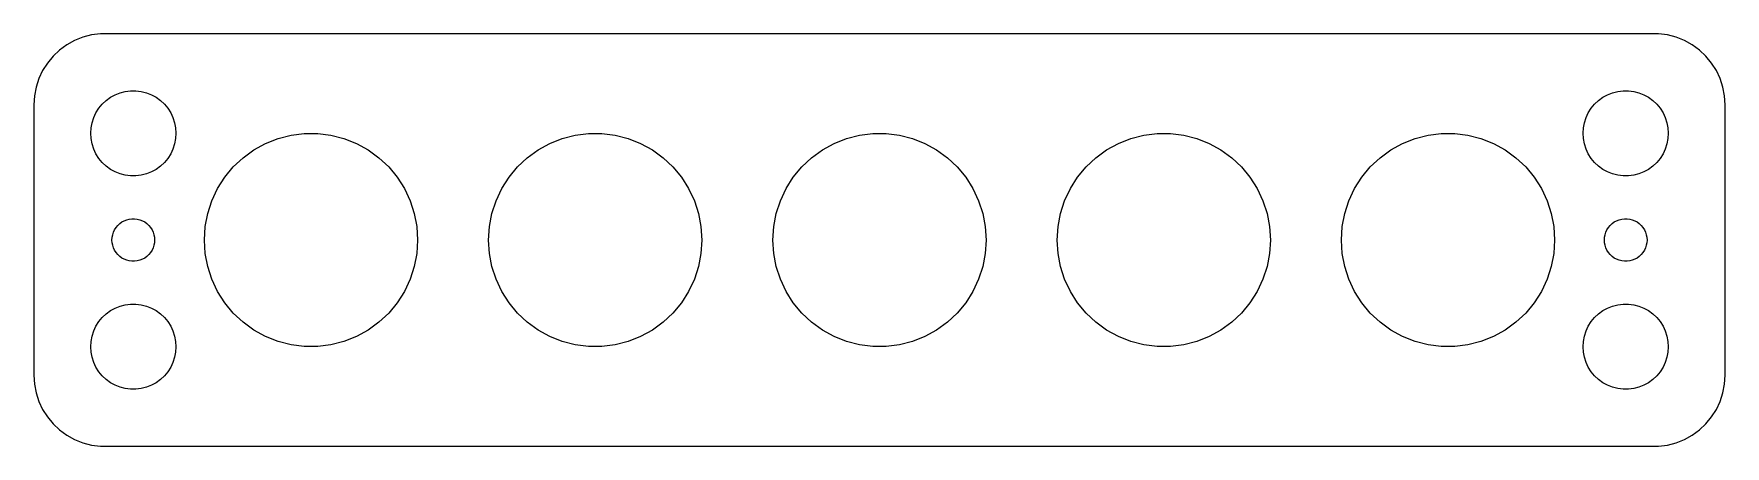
# Model space of a CAD drawing. Header units: metres. Extents: x -60 to 60, y -14 to 14.
import ezdxf

# ---------------------------------------------------------------- set-up
doc = ezdxf.new("R2010")
doc.units = ezdxf.units.M

msp = doc.modelspace()

# ---------------------------------------------------------------- linework, layer by layer
for p, q in [((-55.4369, 14.4114), (-56.0451, 14.2553)), ((-54.8139, 14.4901), (-55.4369, 14.4114)), ((54.8139, 14.4901), (-54.8139, 14.4901)), ((55.4369, 14.4114), (54.8139, 14.4901)), ((56.0451, 14.2553), (55.4369, 14.4114)), ((-57.6871, 13.3526), (-58.1448, 12.9227)), ((-57.1791, 13.7216), (-57.6871, 13.3526)), ((-56.6289, 14.0241), (-57.1791, 13.7216)), ((-56.0451, 14.2553), (-56.6289, 14.0241)), ((56.6289, 14.0241), (56.0451, 14.2553)), ((57.1791, 13.7216), (56.6289, 14.0241)), ((57.6871, 13.3526), (57.1791, 13.7216)), ((58.1448, 12.9227), (57.6871, 13.3526)), ((-58.8815, 11.9088), (-59.1489, 11.3406)), ((-58.5451, 12.4389), (-58.8815, 11.9088)), ((-58.1448, 12.9227), (-58.5451, 12.4389)), ((58.5451, 12.4389), (58.1448, 12.9227)), ((58.8815, 11.9088), (58.5451, 12.4389)), ((59.1489, 11.3406), (58.8815, 11.9088)), ((-59.3429, 10.7434), (-59.4606, 10.1267)), ((-59.1489, 11.3406), (-59.3429, 10.7434)), ((59.3429, 10.7434), (59.1489, 11.3406)), ((59.4606, 10.1267), (59.3429, 10.7434)), ((-59.4606, 10.1267), (-59.5, 9.5)), ((-54.927, 9.26335), (-54.6869, 9.55363)), ((-54.6869, 9.55363), (-54.4123, 9.81154)), ((-54.4123, 9.81154), (-54.1075, 10.033)), ((-54.1075, 10.033), (-53.7773, 10.2145)), ((-53.7773, 10.2145), (-53.427, 10.3532)), ((-53.427, 10.3532), (-53.0621, 10.4469)), ((-53.0621, 10.4469), (-52.6884, 10.4941)), ((-52.6884, 10.4941), (-52.3116, 10.4941)), ((-52.3116, 10.4941), (-51.9379, 10.4469)), ((-51.9379, 10.4469), (-51.5729, 10.3532)), ((-51.5729, 10.3532), (-51.2227, 10.2145)), ((-51.2227, 10.2145), (-50.8925, 10.033)), ((-50.8925, 10.033), (-50.5877, 9.81154)), ((-50.5877, 9.81154), (-50.3131, 9.55363)), ((-50.3131, 9.55363), (-50.0729, 9.26335)), ((50.0729, 9.26335), (50.3131, 9.55363)), ((50.3131, 9.55363), (50.5877, 9.81154)), ((50.5877, 9.81154), (50.8925, 10.033)), ((50.8925, 10.033), (51.2227, 10.2145)), ((51.2227, 10.2145), (51.5729, 10.3532)), ((51.5729, 10.3532), (51.9379, 10.4469)), ((51.9379, 10.4469), (52.3116, 10.4941)), ((52.3116, 10.4941), (52.6884, 10.4941)), ((52.6884, 10.4941), (53.0621, 10.4469)), ((53.0621, 10.4469), (53.427, 10.3532)), ((53.427, 10.3532), (53.7773, 10.2145)), ((53.7773, 10.2145), (54.1075, 10.033)), ((54.1075, 10.033), (54.4123, 9.81154)), ((54.4123, 9.81154), (54.6869, 9.55363)), ((54.6869, 9.55363), (54.927, 9.26335)), ((59.5, 9.5), (59.4606, 10.1267)), ((-59.5, 9.5), (-59.5, -9.5)), ((-55.4057, 8.24606), (-55.2893, 8.60437)), ((-55.2893, 8.60437), (-55.1289, 8.94525)), ((-55.1289, 8.94525), (-54.927, 9.26335)), ((-50.0729, 9.26335), (-49.8711, 8.94525)), ((-49.8711, 8.94525), (-49.7107, 8.60437)), ((-49.7107, 8.60437), (-49.5942, 8.24606)), ((49.5942, 8.24606), (49.7107, 8.60437)), ((49.7107, 8.60437), (49.8711, 8.94525)), ((49.8711, 8.94525), (50.0729, 9.26335)), ((54.927, 9.26335), (55.1289, 8.94525)), ((55.1289, 8.94525), (55.2893, 8.60437)), ((55.2893, 8.60437), (55.4057, 8.24606)), ((59.5, -9.5), (59.5, 9.5)), ((-55.5, 7.5), (-55.4763, 7.87599)), ((-55.4763, 7.12399), (-55.5, 7.5)), ((-55.4763, 7.87599), (-55.4057, 8.24606)), ((-49.5942, 8.24606), (-49.5237, 7.87599)), ((-49.5237, 7.87599), (-49.5, 7.5)), ((-49.5, 7.5), (-49.5237, 7.12399)), ((-42.3176, 7.13292), (-41.4053, 7.36714)), ((-41.4053, 7.36714), (-40.4709, 7.4852)), ((-40.4709, 7.4852), (-39.5291, 7.4852)), ((-39.5291, 7.4852), (-38.5946, 7.36714)), ((-38.5946, 7.36714), (-37.6824, 7.13292)), ((-22.3176, 7.13292), (-21.4053, 7.36714)), ((-21.4053, 7.36714), (-20.4709, 7.4852)), ((-20.4709, 7.4852), (-19.5291, 7.4852)), ((-19.5291, 7.4852), (-18.5946, 7.36714)), ((-18.5946, 7.36714), (-17.6824, 7.13292)), ((-2.31763, 7.13292), (-1.40535, 7.36714)), ((-1.40535, 7.36714), (-0.470917, 7.4852)), ((-0.470917, 7.4852), (0.470917, 7.4852)), ((0.470917, 7.4852), (1.40535, 7.36714)), ((1.40535, 7.36714), (2.31763, 7.13292)), ((17.6824, 7.13292), (18.5946, 7.36714)), ((18.5946, 7.36714), (19.5291, 7.4852)), ((19.5291, 7.4852), (20.4709, 7.4852)), ((20.4709, 7.4852), (21.4053, 7.36714)), ((21.4053, 7.36714), (22.3176, 7.13292)), ((37.6824, 7.13292), (38.5946, 7.36714)), ((38.5946, 7.36714), (39.5291, 7.4852)), ((39.5291, 7.4852), (40.4709, 7.4852)), ((40.4709, 7.4852), (41.4053, 7.36714)), ((41.4053, 7.36714), (42.3176, 7.13292)), ((49.5, 7.5), (49.5237, 7.87599)), ((49.5237, 7.12399), (49.5, 7.5)), ((49.5237, 7.87599), (49.5942, 8.24606)), ((55.4057, 8.24606), (55.4763, 7.87599)), ((55.4763, 7.87599), (55.5, 7.5)), ((55.5, 7.5), (55.4763, 7.12399)), ((-55.4057, 6.75392), (-55.4763, 7.12399)), ((-55.2893, 6.39561), (-55.4057, 6.75392)), ((-55.1289, 6.05473), (-55.2893, 6.39561)), ((-54.927, 5.73663), (-55.1289, 6.05473)), ((-49.8711, 6.05473), (-50.0729, 5.73663)), ((-49.7107, 6.39561), (-49.8711, 6.05473)), ((-49.5942, 6.75392), (-49.7107, 6.39561)), ((-49.5237, 7.12399), (-49.5942, 6.75392)), ((-44.7807, 5.77884), (-44.0187, 6.33246)), ((-44.0187, 6.33246), (-43.1933, 6.78619)), ((-43.1933, 6.78619), (-42.3176, 7.13292)), ((-37.6824, 7.13292), (-36.8067, 6.78619)), ((-36.8067, 6.78619), (-35.9813, 6.33246)), ((-35.9813, 6.33246), (-35.2193, 5.77884)), ((-24.7807, 5.77884), (-24.0187, 6.33246)), ((-24.0187, 6.33246), (-23.1933, 6.78619)), ((-23.1933, 6.78619), (-22.3176, 7.13292)), ((-17.6824, 7.13292), (-16.8067, 6.78619)), ((-16.8067, 6.78619), (-15.9813, 6.33246)), ((-15.9813, 6.33246), (-15.2193, 5.77884)), ((-4.78067, 5.77884), (-4.01869, 6.33246)), ((-4.01869, 6.33246), (-3.19334, 6.78619)), ((-3.19334, 6.78619), (-2.31763, 7.13292)), ((2.31763, 7.13292), (3.19334, 6.78619)), ((3.19334, 6.78619), (4.01869, 6.33246)), ((4.01869, 6.33246), (4.78067, 5.77884)), ((15.2193, 5.77884), (15.9813, 6.33246)), ((15.9813, 6.33246), (16.8067, 6.78619)), ((16.8067, 6.78619), (17.6824, 7.13292)), ((22.3176, 7.13292), (23.1933, 6.78619)), ((23.1933, 6.78619), (24.0187, 6.33246)), ((24.0187, 6.33246), (24.7807, 5.77884)), ((35.2193, 5.77884), (35.9813, 6.33246)), ((35.9813, 6.33246), (36.8067, 6.78619)), ((36.8067, 6.78619), (37.6824, 7.13292)), ((42.3176, 7.13292), (43.1933, 6.78619)), ((43.1933, 6.78619), (44.0187, 6.33246)), ((44.0187, 6.33246), (44.7807, 5.77884)), ((49.5942, 6.75392), (49.5237, 7.12399)), ((49.7107, 6.39561), (49.5942, 6.75392)), ((49.8711, 6.05473), (49.7107, 6.39561)), ((50.0729, 5.73663), (49.8711, 6.05473)), ((55.1289, 6.05473), (54.927, 5.73663)), ((55.2893, 6.39561), (55.1289, 6.05473)), ((55.4057, 6.75392), (55.2893, 6.39561)), ((55.4763, 7.12399), (55.4057, 6.75392)), ((-54.6869, 5.44635), (-54.927, 5.73663)), ((-54.4123, 5.18845), (-54.6869, 5.44635)), ((-54.1075, 4.96701), (-54.4123, 5.18845)), ((-53.7773, 4.78551), (-54.1075, 4.96701)), ((-53.427, 4.64682), (-53.7773, 4.78551)), ((-51.2227, 4.78551), (-51.5729, 4.64682)), ((-50.8925, 4.96701), (-51.2227, 4.78551)), ((-50.5877, 5.18845), (-50.8925, 4.96701)), ((-50.3131, 5.44635), (-50.5877, 5.18845)), ((-50.0729, 5.73663), (-50.3131, 5.44635)), ((-46.0676, 4.40839), (-45.4673, 5.13409)), ((-45.4673, 5.13409), (-44.7807, 5.77884)), ((-35.2193, 5.77884), (-34.5327, 5.13409)), ((-34.5327, 5.13409), (-33.9324, 4.40839)), ((-26.0676, 4.40839), (-25.4673, 5.13409)), ((-25.4673, 5.13409), (-24.7807, 5.77884)), ((-15.2193, 5.77884), (-14.5327, 5.13409)), ((-14.5327, 5.13409), (-13.9324, 4.40839)), ((-6.06763, 4.40839), (-5.46725, 5.13409)), ((-5.46725, 5.13409), (-4.78067, 5.77884)), ((4.78067, 5.77884), (5.46725, 5.13409)), ((5.46725, 5.13409), (6.06763, 4.40839)), ((13.9324, 4.40839), (14.5327, 5.13409)), ((14.5327, 5.13409), (15.2193, 5.77884)), ((24.7807, 5.77884), (25.4673, 5.13409)), ((25.4673, 5.13409), (26.0676, 4.40839)), ((33.9324, 4.40839), (34.5327, 5.13409)), ((34.5327, 5.13409), (35.2193, 5.77884)), ((44.7807, 5.77884), (45.4673, 5.13409)), ((45.4673, 5.13409), (46.0676, 4.40839)), ((50.3131, 5.44635), (50.0729, 5.73663)), ((50.5877, 5.18845), (50.3131, 5.44635)), ((50.8925, 4.96701), (50.5877, 5.18845)), ((51.2227, 4.78551), (50.8925, 4.96701)), ((51.5729, 4.64682), (51.2227, 4.78551)), ((53.7773, 4.78551), (53.427, 4.64682)), ((54.1075, 4.96701), (53.7773, 4.78551)), ((54.4123, 5.18845), (54.1075, 4.96701)), ((54.6869, 5.44635), (54.4123, 5.18845)), ((54.927, 5.73663), (54.6869, 5.44635)), ((-53.0621, 4.55313), (-53.427, 4.64682)), ((-52.6884, 4.50591), (-53.0621, 4.55313)), ((-52.3116, 4.50591), (-52.6884, 4.50591)), ((-51.9379, 4.55313), (-52.3116, 4.50591)), ((-51.5729, 4.64682), (-51.9379, 4.55313)), ((-46.9733, 2.76093), (-46.5723, 3.61314)), ((-46.5723, 3.61314), (-46.0676, 4.40839)), ((-33.9324, 4.40839), (-33.4277, 3.61314)), ((-33.4277, 3.61314), (-33.0267, 2.76093)), ((-26.9733, 2.76093), (-26.5723, 3.61314)), ((-26.5723, 3.61314), (-26.0676, 4.40839)), ((-13.9324, 4.40839), (-13.4277, 3.61314)), ((-13.4277, 3.61314), (-13.0267, 2.76093)), ((-6.97331, 2.76093), (-6.5723, 3.61314)), ((-6.5723, 3.61314), (-6.06763, 4.40839)), ((6.06763, 4.40839), (6.5723, 3.61314)), ((6.5723, 3.61314), (6.97331, 2.76093)), ((13.0267, 2.76093), (13.4277, 3.61314)), ((13.4277, 3.61314), (13.9324, 4.40839)), ((26.0676, 4.40839), (26.5723, 3.61314)), ((26.5723, 3.61314), (26.9733, 2.76093)), ((33.0267, 2.76093), (33.4277, 3.61314)), ((33.4277, 3.61314), (33.9324, 4.40839)), ((46.0676, 4.40839), (46.5723, 3.61314)), ((46.5723, 3.61314), (46.9733, 2.76093)), ((51.9379, 4.55313), (51.5729, 4.64682)), ((52.3116, 4.50591), (51.9379, 4.55313)), ((52.6884, 4.50591), (52.3116, 4.50591)), ((53.0621, 4.55313), (52.6884, 4.50591)), ((53.427, 4.64682), (53.0621, 4.55313)), ((-47.2644, 1.86517), (-46.9733, 2.76093)), ((-33.0267, 2.76093), (-32.7356, 1.86517)), ((-27.2644, 1.86517), (-26.9733, 2.76093)), ((-13.0267, 2.76093), (-12.7356, 1.86517)), ((-7.26436, 1.86517), (-6.97331, 2.76093)), ((6.97331, 2.76093), (7.26436, 1.86517)), ((12.7356, 1.86517), (13.0267, 2.76093)), ((26.9733, 2.76093), (27.2644, 1.86517)), ((32.7356, 1.86517), (33.0267, 2.76093)), ((46.9733, 2.76093), (47.2644, 1.86517)), ((-53.4561, 1.15576), (-53.3037, 1.26648)), ((-53.3037, 1.26648), (-53.1387, 1.35724)), ((-53.1387, 1.35724), (-52.9635, 1.42657)), ((-52.9635, 1.42657), (-52.7811, 1.47342)), ((-52.7811, 1.47342), (-52.5942, 1.49704)), ((-52.5942, 1.49704), (-52.4058, 1.49704)), ((-52.4058, 1.49704), (-52.2189, 1.47342)), ((-52.2189, 1.47342), (-52.0365, 1.42657)), ((-52.0365, 1.42657), (-51.8613, 1.35724)), ((-51.8613, 1.35724), (-51.6963, 1.26648)), ((-51.6963, 1.26648), (-51.5439, 1.15576)), ((-47.4409, 0.939987), (-47.2644, 1.86517)), ((-32.7356, 1.86517), (-32.5591, 0.939987)), ((-27.4409, 0.939987), (-27.2644, 1.86517)), ((-12.7356, 1.86517), (-12.5591, 0.939987)), ((-7.44086, 0.939987), (-7.26436, 1.86517)), ((7.26436, 1.86517), (7.44086, 0.939987)), ((12.5591, 0.939987), (12.7356, 1.86517)), ((27.2644, 1.86517), (27.4409, 0.939987)), ((32.5591, 0.939987), (32.7356, 1.86517)), ((47.2644, 1.86517), (47.4409, 0.939987)), ((51.5439, 1.15576), (51.6963, 1.26648)), ((51.6963, 1.26648), (51.8613, 1.35724)), ((51.8613, 1.35724), (52.0365, 1.42657)), ((52.0365, 1.42657), (52.2189, 1.47342)), ((52.2189, 1.47342), (52.4058, 1.49704)), ((52.4058, 1.49704), (52.5942, 1.49704)), ((52.5942, 1.49704), (52.7811, 1.47342)), ((52.7811, 1.47342), (52.9635, 1.42657)), ((52.9635, 1.42657), (53.1387, 1.35724)), ((53.1387, 1.35724), (53.3037, 1.26648)), ((53.3037, 1.26648), (53.4561, 1.15576)), ((-54, 0), (-53.9882, 0.187988)), ((-53.9882, -0.187988), (-54, 0)), ((-53.9882, 0.187988), (-53.9529, 0.373032)), ((-53.9529, 0.373032), (-53.8947, 0.552185)), ((-53.8947, 0.552185), (-53.8145, 0.722626)), ((-53.8145, 0.722626), (-53.7135, 0.881668)), ((-53.7135, 0.881668), (-53.5934, 1.02681)), ((-53.5934, 1.02681), (-53.4561, 1.15576)), ((-51.5439, 1.15576), (-51.4065, 1.02681)), ((-51.4065, 1.02681), (-51.2865, 0.881668)), ((-51.2865, 0.881668), (-51.1855, 0.722626)), ((-51.1855, 0.722626), (-51.1053, 0.552185)), ((-51.1053, 0.552185), (-51.0471, 0.373032)), ((-51.0471, 0.373032), (-51.0118, 0.187988)), ((-51.0118, 0.187988), (-51, 0)), ((-51, 0), (-51.0118, -0.187988)), ((-47.5, 0), (-47.4409, 0.939987)), ((-47.4409, -0.939987), (-47.5, 0)), ((-32.5591, 0.939987), (-32.5, 0)), ((-32.5, 0), (-32.5591, -0.939987)), ((-27.5, 0), (-27.4409, 0.939987)), ((-27.4409, -0.939987), (-27.5, 0)), ((-12.5591, 0.939987), (-12.5, 0)), ((-12.5, 0), (-12.5591, -0.939987)), ((-7.5, 0), (-7.44086, 0.939987)), ((-7.44086, -0.939987), (-7.5, 0)), ((7.44086, 0.939987), (7.5, 0)), ((7.5, 0), (7.44086, -0.939987)), ((12.5, 0), (12.5591, 0.939987)), ((12.5591, -0.939987), (12.5, 0)), ((27.4409, 0.939987), (27.5, 0)), ((27.5, 0), (27.4409, -0.939987)), ((32.5, 0), (32.5591, 0.939987)), ((32.5591, -0.939987), (32.5, 0)), ((47.4409, 0.939987), (47.5, 0)), ((47.5, 0), (47.4409, -0.939987)), ((51, 0), (51.0118, 0.187988)), ((51.0118, -0.187988), (51, 0)), ((51.0118, 0.187988), (51.0471, 0.373032)), ((51.0471, 0.373032), (51.1053, 0.552185)), ((51.1053, 0.552185), (51.1855, 0.722626)), ((51.1855, 0.722626), (51.2865, 0.881668)), ((51.2865, 0.881668), (51.4065, 1.02681)), ((51.4065, 1.02681), (51.5439, 1.15576)), ((53.4561, 1.15576), (53.5934, 1.02681)), ((53.5934, 1.02681), (53.7135, 0.881668)), ((53.7135, 0.881668), (53.8145, 0.722626)), ((53.8145, 0.722626), (53.8947, 0.552185)), ((53.8947, 0.552185), (53.9529, 0.373032)), ((53.9529, 0.373032), (53.9882, 0.187988)), ((53.9882, 0.187988), (54, 0)), ((54, 0), (53.9882, -0.187988)), ((-53.9529, -0.373032), (-53.9882, -0.187988)), ((-53.8947, -0.552185), (-53.9529, -0.373032)), ((-53.8145, -0.722626), (-53.8947, -0.552185)), ((-53.7135, -0.881668), (-53.8145, -0.722626)), ((-53.5934, -1.02681), (-53.7135, -0.881668)), ((-53.4561, -1.15576), (-53.5934, -1.02681)), ((-53.3037, -1.26648), (-53.4561, -1.15576)), ((-51.5439, -1.15576), (-51.6963, -1.26648)), ((-51.4065, -1.02681), (-51.5439, -1.15576)), ((-51.2865, -0.881668), (-51.4065, -1.02681)), ((-51.1855, -0.722626), (-51.2865, -0.881668)), ((-51.1053, -0.552185), (-51.1855, -0.722626)), ((-51.0471, -0.373032), (-51.1053, -0.552185)), ((-51.0118, -0.187988), (-51.0471, -0.373032)), ((-47.2644, -1.86517), (-47.4409, -0.939987)), ((-32.5591, -0.939987), (-32.7356, -1.86517)), ((-27.2644, -1.86517), (-27.4409, -0.939987)), ((-12.5591, -0.939987), (-12.7356, -1.86517)), ((-7.26436, -1.86517), (-7.44086, -0.939987)), ((7.44086, -0.939987), (7.26436, -1.86517)), ((12.7356, -1.86517), (12.5591, -0.939987)), ((27.4409, -0.939987), (27.2644, -1.86517)), ((32.7356, -1.86517), (32.5591, -0.939987)), ((47.4409, -0.939987), (47.2644, -1.86517)), ((51.0471, -0.373032), (51.0118, -0.187988)), ((51.1053, -0.552185), (51.0471, -0.373032)), ((51.1855, -0.722626), (51.1053, -0.552185)), ((51.2865, -0.881668), (51.1855, -0.722626)), ((51.4065, -1.02681), (51.2865, -0.881668)), ((51.5439, -1.15576), (51.4065, -1.02681)), ((51.6963, -1.26648), (51.5439, -1.15576)), ((53.4561, -1.15576), (53.3037, -1.26648)), ((53.5934, -1.02681), (53.4561, -1.15576)), ((53.7135, -0.881668), (53.5934, -1.02681)), ((53.8145, -0.722626), (53.7135, -0.881668)), ((53.8947, -0.552185), (53.8145, -0.722626)), ((53.9529, -0.373032), (53.8947, -0.552185)), ((53.9882, -0.187988), (53.9529, -0.373032)), ((-53.1387, -1.35724), (-53.3037, -1.26648)), ((-52.9635, -1.42657), (-53.1387, -1.35724)), ((-52.7811, -1.47342), (-52.9635, -1.42657)), ((-52.5942, -1.49704), (-52.7811, -1.47342)), ((-52.4058, -1.49704), (-52.5942, -1.49704)), ((-52.2189, -1.47342), (-52.4058, -1.49704)), ((-52.0365, -1.42657), (-52.2189, -1.47342)), ((-51.8613, -1.35724), (-52.0365, -1.42657)), ((-51.6963, -1.26648), (-51.8613, -1.35724)), ((-46.9733, -2.76093), (-47.2644, -1.86517)), ((-32.7356, -1.86517), (-33.0267, -2.76093)), ((-26.9733, -2.76093), (-27.2644, -1.86517)), ((-12.7356, -1.86517), (-13.0267, -2.76093)), ((-6.97331, -2.76093), (-7.26436, -1.86517)), ((7.26436, -1.86517), (6.97331, -2.76093)), ((13.0267, -2.76093), (12.7356, -1.86517)), ((27.2644, -1.86517), (26.9733, -2.76093)), ((33.0267, -2.76093), (32.7356, -1.86517)), ((47.2644, -1.86517), (46.9733, -2.76093)), ((51.8613, -1.35724), (51.6963, -1.26648)), ((52.0365, -1.42657), (51.8613, -1.35724)), ((52.2189, -1.47342), (52.0365, -1.42657)), ((52.4058, -1.49704), (52.2189, -1.47342)), ((52.5942, -1.49704), (52.4058, -1.49704)), ((52.7811, -1.47342), (52.5942, -1.49704)), ((52.9635, -1.42657), (52.7811, -1.47342)), ((53.1387, -1.35724), (52.9635, -1.42657)), ((53.3037, -1.26648), (53.1387, -1.35724)), ((-46.5723, -3.61314), (-46.9733, -2.76093)), ((-33.0267, -2.76093), (-33.4277, -3.61314)), ((-26.5723, -3.61314), (-26.9733, -2.76093)), ((-13.0267, -2.76093), (-13.4277, -3.61314)), ((-6.5723, -3.61314), (-6.97331, -2.76093)), ((6.97331, -2.76093), (6.5723, -3.61314)), ((13.4277, -3.61314), (13.0267, -2.76093)), ((26.9733, -2.76093), (26.5723, -3.61314)), ((33.4277, -3.61314), (33.0267, -2.76093)), ((46.9733, -2.76093), (46.5723, -3.61314)), ((-53.7773, -4.78551), (-53.427, -4.64682)), ((-53.427, -4.64682), (-53.0621, -4.55313)), ((-53.0621, -4.55313), (-52.6884, -4.50591)), ((-52.6884, -4.50591), (-52.3116, -4.50591)), ((-52.3116, -4.50591), (-51.9379, -4.55313)), ((-51.9379, -4.55313), (-51.5729, -4.64682)), ((-51.5729, -4.64682), (-51.2227, -4.78551)), ((-46.0676, -4.40839), (-46.5723, -3.61314)), ((-45.4673, -5.13409), (-46.0676, -4.40839)), ((-33.9324, -4.40839), (-34.5327, -5.13409)), ((-33.4277, -3.61314), (-33.9324, -4.40839)), ((-26.0676, -4.40839), (-26.5723, -3.61314)), ((-25.4673, -5.13409), (-26.0676, -4.40839)), ((-13.9324, -4.40839), (-14.5327, -5.13409)), ((-13.4277, -3.61314), (-13.9324, -4.40839)), ((-6.06763, -4.40839), (-6.5723, -3.61314)), ((-5.46725, -5.13409), (-6.06763, -4.40839)), ((6.06763, -4.40839), (5.46725, -5.13409)), ((6.5723, -3.61314), (6.06763, -4.40839)), ((13.9324, -4.40839), (13.4277, -3.61314)), ((14.5327, -5.13409), (13.9324, -4.40839)), ((26.0676, -4.40839), (25.4673, -5.13409)), ((26.5723, -3.61314), (26.0676, -4.40839)), ((33.9324, -4.40839), (33.4277, -3.61314)), ((34.5327, -5.13409), (33.9324, -4.40839)), ((46.0676, -4.40839), (45.4673, -5.13409)), ((46.5723, -3.61314), (46.0676, -4.40839)), ((51.2227, -4.78551), (51.5729, -4.64682)), ((51.5729, -4.64682), (51.9379, -4.55313)), ((51.9379, -4.55313), (52.3116, -4.50591)), ((52.3116, -4.50591), (52.6884, -4.50591)), ((52.6884, -4.50591), (53.0621, -4.55313)), ((53.0621, -4.55313), (53.427, -4.64682)), ((53.427, -4.64682), (53.7773, -4.78551)), ((-55.1289, -6.05473), (-54.927, -5.73663)), ((-54.927, -5.73663), (-54.6869, -5.44635)), ((-54.6869, -5.44635), (-54.4123, -5.18845)), ((-54.4123, -5.18845), (-54.1075, -4.96701)), ((-54.1075, -4.96701), (-53.7773, -4.78551)), ((-51.2227, -4.78551), (-50.8925, -4.96701)), ((-50.8925, -4.96701), (-50.5877, -5.18845)), ((-50.5877, -5.18845), (-50.3131, -5.44635)), ((-50.3131, -5.44635), (-50.0729, -5.73663)), ((-50.0729, -5.73663), (-49.8711, -6.05473)), ((-44.7807, -5.77884), (-45.4673, -5.13409)), ((-44.0187, -6.33246), (-44.7807, -5.77884)), ((-35.2193, -5.77884), (-35.9813, -6.33246)), ((-34.5327, -5.13409), (-35.2193, -5.77884)), ((-24.7807, -5.77884), (-25.4673, -5.13409)), ((-24.0187, -6.33246), (-24.7807, -5.77884)), ((-15.2193, -5.77884), (-15.9813, -6.33246)), ((-14.5327, -5.13409), (-15.2193, -5.77884)), ((-4.78067, -5.77884), (-5.46725, -5.13409)), ((-4.01869, -6.33246), (-4.78067, -5.77884)), ((4.78067, -5.77884), (4.01869, -6.33246)), ((5.46725, -5.13409), (4.78067, -5.77884)), ((15.2193, -5.77884), (14.5327, -5.13409)), ((15.9813, -6.33246), (15.2193, -5.77884)), ((24.7807, -5.77884), (24.0187, -6.33246)), ((25.4673, -5.13409), (24.7807, -5.77884)), ((35.2193, -5.77884), (34.5327, -5.13409)), ((35.9813, -6.33246), (35.2193, -5.77884)), ((44.7807, -5.77884), (44.0187, -6.33246)), ((45.4673, -5.13409), (44.7807, -5.77884)), ((49.8711, -6.05473), (50.0729, -5.73663)), ((50.0729, -5.73663), (50.3131, -5.44635)), ((50.3131, -5.44635), (50.5877, -5.18845)), ((50.5877, -5.18845), (50.8925, -4.96701)), ((50.8925, -4.96701), (51.2227, -4.78551)), ((53.7773, -4.78551), (54.1075, -4.96701)), ((54.1075, -4.96701), (54.4123, -5.18845)), ((54.4123, -5.18845), (54.6869, -5.44635)), ((54.6869, -5.44635), (54.927, -5.73663)), ((54.927, -5.73663), (55.1289, -6.05473)), ((-55.5, -7.5), (-55.4763, -7.12399)), ((-55.4763, -7.12399), (-55.4057, -6.75392)), ((-55.4057, -6.75392), (-55.2893, -6.39561)), ((-55.2893, -6.39561), (-55.1289, -6.05473)), ((-49.8711, -6.05473), (-49.7107, -6.39561)), ((-49.7107, -6.39561), (-49.5942, -6.75392)), ((-49.5942, -6.75392), (-49.5237, -7.12399)), ((-49.5237, -7.12399), (-49.5, -7.5)), ((-43.1933, -6.78619), (-44.0187, -6.33246)), ((-42.3176, -7.13292), (-43.1933, -6.78619)), ((-41.4053, -7.36714), (-42.3176, -7.13292)), ((-37.6824, -7.13292), (-38.5946, -7.36714)), ((-36.8067, -6.78619), (-37.6824, -7.13292)), ((-35.9813, -6.33246), (-36.8067, -6.78619)), ((-23.1933, -6.78619), (-24.0187, -6.33246)), ((-22.3176, -7.13292), (-23.1933, -6.78619)), ((-21.4053, -7.36714), (-22.3176, -7.13292)), ((-17.6824, -7.13292), (-18.5946, -7.36714)), ((-16.8067, -6.78619), (-17.6824, -7.13292)), ((-15.9813, -6.33246), (-16.8067, -6.78619)), ((-3.19334, -6.78619), (-4.01869, -6.33246)), ((-2.31763, -7.13292), (-3.19334, -6.78619)), ((-1.40535, -7.36714), (-2.31763, -7.13292)), ((2.31763, -7.13292), (1.40535, -7.36714)), ((3.19334, -6.78619), (2.31763, -7.13292)), ((4.01869, -6.33246), (3.19334, -6.78619)), ((16.8067, -6.78619), (15.9813, -6.33246)), ((17.6824, -7.13292), (16.8067, -6.78619)), ((18.5946, -7.36714), (17.6824, -7.13292)), ((22.3176, -7.13292), (21.4053, -7.36714)), ((23.1933, -6.78619), (22.3176, -7.13292)), ((24.0187, -6.33246), (23.1933, -6.78619)), ((36.8067, -6.78619), (35.9813, -6.33246)), ((37.6824, -7.13292), (36.8067, -6.78619)), ((38.5946, -7.36714), (37.6824, -7.13292)), ((42.3176, -7.13292), (41.4053, -7.36714)), ((43.1933, -6.78619), (42.3176, -7.13292)), ((44.0187, -6.33246), (43.1933, -6.78619)), ((49.5, -7.5), (49.5237, -7.12399)), ((49.5237, -7.12399), (49.5942, -6.75392)), ((49.5942, -6.75392), (49.7107, -6.39561)), ((49.7107, -6.39561), (49.8711, -6.05473)), ((55.1289, -6.05473), (55.2893, -6.39561)), ((55.2893, -6.39561), (55.4057, -6.75392)), ((55.4057, -6.75392), (55.4763, -7.12399)), ((55.4763, -7.12399), (55.5, -7.5)), ((-55.4763, -7.87599), (-55.5, -7.5)), ((-55.4057, -8.24606), (-55.4763, -7.87599)), ((-55.2893, -8.60437), (-55.4057, -8.24606)), ((-49.5942, -8.24606), (-49.7107, -8.60437)), ((-49.5237, -7.87599), (-49.5942, -8.24606)), ((-49.5, -7.5), (-49.5237, -7.87599)), ((-40.4709, -7.4852), (-41.4053, -7.36714)), ((-39.5291, -7.4852), (-40.4709, -7.4852)), ((-38.5946, -7.36714), (-39.5291, -7.4852)), ((-20.4709, -7.4852), (-21.4053, -7.36714)), ((-19.5291, -7.4852), (-20.4709, -7.4852)), ((-18.5946, -7.36714), (-19.5291, -7.4852)), ((-0.470917, -7.4852), (-1.40535, -7.36714)), ((0.470917, -7.4852), (-0.470917, -7.4852)), ((1.40535, -7.36714), (0.470917, -7.4852)), ((19.5291, -7.4852), (18.5946, -7.36714)), ((20.4709, -7.4852), (19.5291, -7.4852)), ((21.4053, -7.36714), (20.4709, -7.4852)), ((39.5291, -7.4852), (38.5946, -7.36714)), ((40.4709, -7.4852), (39.5291, -7.4852)), ((41.4053, -7.36714), (40.4709, -7.4852)), ((49.5237, -7.87599), (49.5, -7.5)), ((49.5942, -8.24606), (49.5237, -7.87599)), ((49.7107, -8.60437), (49.5942, -8.24606)), ((55.4057, -8.24606), (55.2893, -8.60437)), ((55.4763, -7.87599), (55.4057, -8.24606)), ((55.5, -7.5), (55.4763, -7.87599)), ((-59.5, -9.5), (-59.4606, -10.1267)), ((-55.1289, -8.94525), (-55.2893, -8.60437)), ((-54.927, -9.26335), (-55.1289, -8.94525)), ((-54.6869, -9.55363), (-54.927, -9.26335)), ((-50.0729, -9.26335), (-50.3131, -9.55363)), ((-49.8711, -8.94525), (-50.0729, -9.26335)), ((-49.7107, -8.60437), (-49.8711, -8.94525)), ((49.8711, -8.94525), (49.7107, -8.60437)), ((50.0729, -9.26335), (49.8711, -8.94525)), ((50.3131, -9.55363), (50.0729, -9.26335)), ((54.927, -9.26335), (54.6869, -9.55363)), ((55.1289, -8.94525), (54.927, -9.26335)), ((55.2893, -8.60437), (55.1289, -8.94525)), ((59.4606, -10.1267), (59.5, -9.5)), ((-59.4606, -10.1267), (-59.3429, -10.7434)), ((-54.4123, -9.81154), (-54.6869, -9.55363)), ((-54.1075, -10.033), (-54.4123, -9.81154)), ((-53.7773, -10.2145), (-54.1075, -10.033)), ((-53.427, -10.3532), (-53.7773, -10.2145)), ((-53.0621, -10.4469), (-53.427, -10.3532)), ((-52.6884, -10.4941), (-53.0621, -10.4469)), ((-52.3116, -10.4941), (-52.6884, -10.4941)), ((-51.9379, -10.4469), (-52.3116, -10.4941)), ((-51.5729, -10.3532), (-51.9379, -10.4469)), ((-51.2227, -10.2145), (-51.5729, -10.3532)), ((-50.8925, -10.033), (-51.2227, -10.2145)), ((-50.5877, -9.81154), (-50.8925, -10.033)), ((-50.3131, -9.55363), (-50.5877, -9.81154)), ((50.5877, -9.81154), (50.3131, -9.55363)), ((50.8925, -10.033), (50.5877, -9.81154)), ((51.2227, -10.2145), (50.8925, -10.033)), ((51.5729, -10.3532), (51.2227, -10.2145)), ((51.9379, -10.4469), (51.5729, -10.3532)), ((52.3116, -10.4941), (51.9379, -10.4469)), ((52.6884, -10.4941), (52.3116, -10.4941)), ((53.0621, -10.4469), (52.6884, -10.4941)), ((53.427, -10.3532), (53.0621, -10.4469)), ((53.7773, -10.2145), (53.427, -10.3532)), ((54.1075, -10.033), (53.7773, -10.2145)), ((54.4123, -9.81154), (54.1075, -10.033)), ((54.6869, -9.55363), (54.4123, -9.81154)), ((59.3429, -10.7434), (59.4606, -10.1267)), ((-59.3429, -10.7434), (-59.1489, -11.3406)), ((-59.1489, -11.3406), (-58.8815, -11.9088)), ((58.8815, -11.9088), (59.1489, -11.3406)), ((59.1489, -11.3406), (59.3429, -10.7434)), ((-58.8815, -11.9088), (-58.5451, -12.4389)), ((-58.5451, -12.4389), (-58.1448, -12.9227)), ((-58.1448, -12.9227), (-57.6871, -13.3526)), ((57.6871, -13.3526), (58.1448, -12.9227)), ((58.1448, -12.9227), (58.5451, -12.4389)), ((58.5451, -12.4389), (58.8815, -11.9088)), ((-57.6871, -13.3526), (-57.1791, -13.7216)), ((-57.1791, -13.7216), (-56.6289, -14.0241)), ((-56.6289, -14.0241), (-56.0451, -14.2553)), ((-56.0451, -14.2553), (-55.4369, -14.4114)), ((55.4369, -14.4114), (56.0451, -14.2553)), ((56.0451, -14.2553), (56.6289, -14.0241)), ((56.6289, -14.0241), (57.1791, -13.7216)), ((57.1791, -13.7216), (57.6871, -13.3526)), ((-55.4369, -14.4114), (-54.8139, -14.4901)), ((-54.8139, -14.4901), (54.8139, -14.4901)), ((54.8139, -14.4901), (55.4369, -14.4114))]:
    msp.add_line(p, q)

doc.saveas('drawing.dxf')
